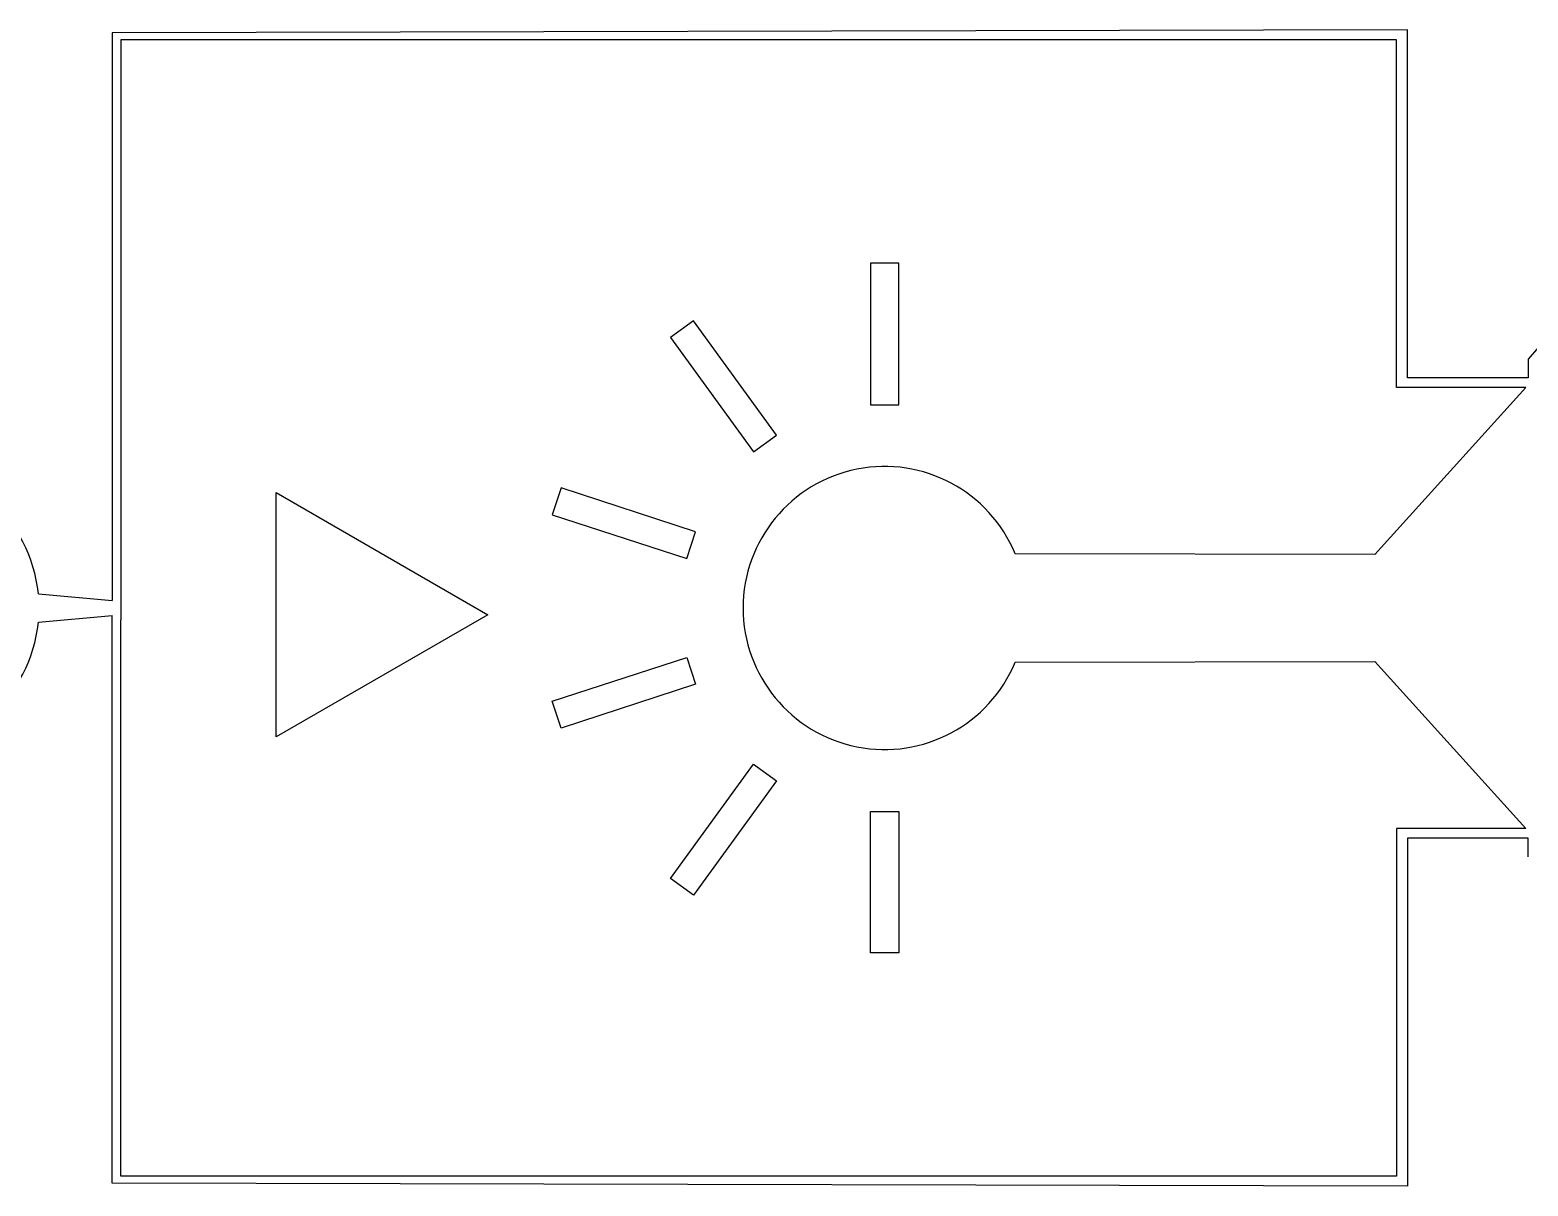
# Model space of a CAD drawing. Header units: millimetres. Extents: x 2102 to 86502, y 1818 to 64568.
# Drawn here: x 41800 to 49742, y 30409 to 36537 of the extents above; entities that cross this region are included whole.
import ezdxf

# ---------------------------------------------------------------- set-up
doc = ezdxf.new("R2010")
doc.units = ezdxf.units.MM
doc.layers.add('Layer-2', color=3, linetype='Continuous')

msp = doc.modelspace()

# ---------------------------------------------------------------- linework, layer by layer
at = {"layer": 'Layer-2'}
for p, q in [((49102, 36537), (42236.6, 36521.3)), ((49102, 34692.5), (49102, 36537)), ((42236.6, 36521.3), (42236.6, 33513.6)), ((49044.1, 36484.7), (42282, 36484.7)), ((42282, 36484.7), (42282, 33410.4)), ((49044.1, 34641.6), (49044.1, 36484.7)), ((46405.6, 35300.9), (46255.6, 35300.9)), ((46255.6, 35300.9), (46255.6, 34550.9)), ((46405.6, 34550.9), (46405.6, 35300.9)), ((45316.9, 34995.9), (45195.6, 34907.8)), ((45757.8, 34389.2), (45316.9, 34995.9)), ((45195.6, 34907.8), (45636.4, 34301)), ((49741.9, 34791.6), (49741.9, 34692.5)), ((48929.2, 33757.2), (49730.8, 34641.6)), ((49730.8, 34641.6), (49044.1, 34641.6)), ((49741.9, 34692.5), (49102, 34692.5)), ((46255.6, 34550.9), (46405.6, 34550.9)), ((45636.4, 34301), (45757.8, 34389.2)), ((43105.2, 32790), (43105.2, 34085.4)), ((43105.2, 34085.4), (44227.1, 33437.7)), ((44615.5, 34109.3), (44569.1, 33966.6)), ((45328.8, 33877.5), (44615.5, 34109.3)), ((44569.1, 33966.6), (45282.4, 33734.9)), ((45282.4, 33734.9), (45328.8, 33877.5)), ((48929.2, 33757.2), (47023.6, 33760)), ((41844.8, 33548.3), (42236.6, 33513.6)), ((44227.1, 33437.7), (43105.2, 32790)), ((41844.8, 33398.3), (42236.6, 33433)), ((42236.6, 30425.3), (42236.6, 33433)), ((42282, 30461.9), (42282, 33410.4)), ((44569.1, 32979.7), (45282.4, 33211.5)), ((45282.4, 33211.5), (45328.8, 33068.8)), ((47023.6, 33186.3), (48929.2, 33189.2)), ((48929.2, 33189.2), (49730.8, 32304.8)), ((45328.8, 33068.8), (44615.5, 32837)), ((44615.5, 32837), (44569.1, 32979.7)), ((45195.6, 32038.6), (45636.4, 32645.3)), ((45636.4, 32645.3), (45757.8, 32557.2)), ((45757.8, 32557.2), (45316.9, 31950.4)), ((46255.6, 32395.4), (46405.6, 32395.4)), ((46255.6, 31645.4), (46255.6, 32395.4)), ((46405.6, 32395.4), (46405.6, 31645.4)), ((49730.8, 32304.8), (49044.1, 32304.8)), ((49044.1, 32304.8), (49044.1, 30461.8)), ((49741.9, 32253.9), (49102, 32253.9)), ((49102, 32253.9), (49102, 30409.4)), ((49741.9, 32154.9), (49741.9, 32253.9)), ((45316.9, 31950.4), (45195.6, 32038.6)), ((46405.6, 31645.4), (46255.6, 31645.4)), ((49102, 30409.4), (42236.6, 30425.1)), ((49044.1, 30461.8), (42282, 30461.8))]:
    msp.add_line(p, q, dxfattribs=at)
for centre, radius, start, end in [((53082.3, 31983.9), 4363.6, 40.04758, 139.95242), ((41098.5, 33473.3), 750, 5.73917, 354.26083), ((46330.6, 33473.2), 750, 22.48715, 337.50991)]:
    msp.add_arc(centre, radius, start, end, dxfattribs=at)

doc.saveas('drawing.dxf')
